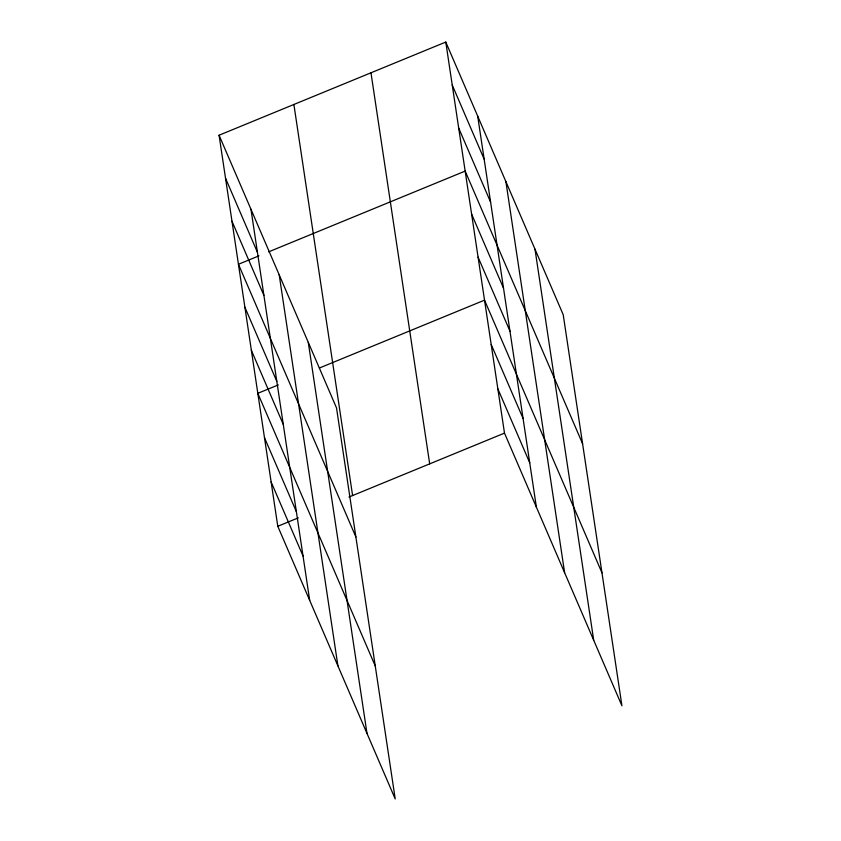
<?xml version="1.0" encoding="UTF-8"?>
<svg xmlns="http://www.w3.org/2000/svg" width="841" height="841" viewBox="0 0 841 841"><rect width="100%" height="100%" fill="white"/><g stroke="black" fill="none" stroke-linecap="round" stroke-linejoin="round"><path stroke-width="1.26" d="M219.07 135.222L336.505 407.885L395.217 798.95L277.782 526.287L219.07 135.222L445.783 42.05L563.218 314.713L621.93 705.778L504.495 433.115L445.783 42.05M258.965 255.843L238.445 264.274L355.88 536.936M268.615 251.869L465.157 171.101L582.592 443.764M278.339 384.894L257.819 393.325L375.254 665.988M319.37 368.032L484.532 300.153L601.967 572.816M277.782 526.287L298.303 517.856M348.983 497.031L504.495 433.115M452.248 85.067L484.143 159.128M458.702 128.084L490.597 202.145M471.622 214.119L503.517 288.179M478.077 257.136L509.972 331.196M491.186 344.474L523.091 418.534M497.84 388.794L529.746 462.855M225.535 178.239L257.43 252.3M231.99 221.257L263.885 295.317M244.91 307.291L276.805 381.351M251.364 350.308L283.259 424.369M264.473 437.646L296.379 511.706M271.128 481.967L303.033 556.027M534.992 249.178L593.704 640.243M505.904 181.656L564.616 572.721M477.688 116.111L536.39 507.176M370.976 72.799L429.688 463.864M293.887 104.473L352.6 495.538M308.279 342.35L366.991 733.415M279.201 274.818L337.914 665.893M250.975 209.283L309.688 600.348"/></g></svg>
